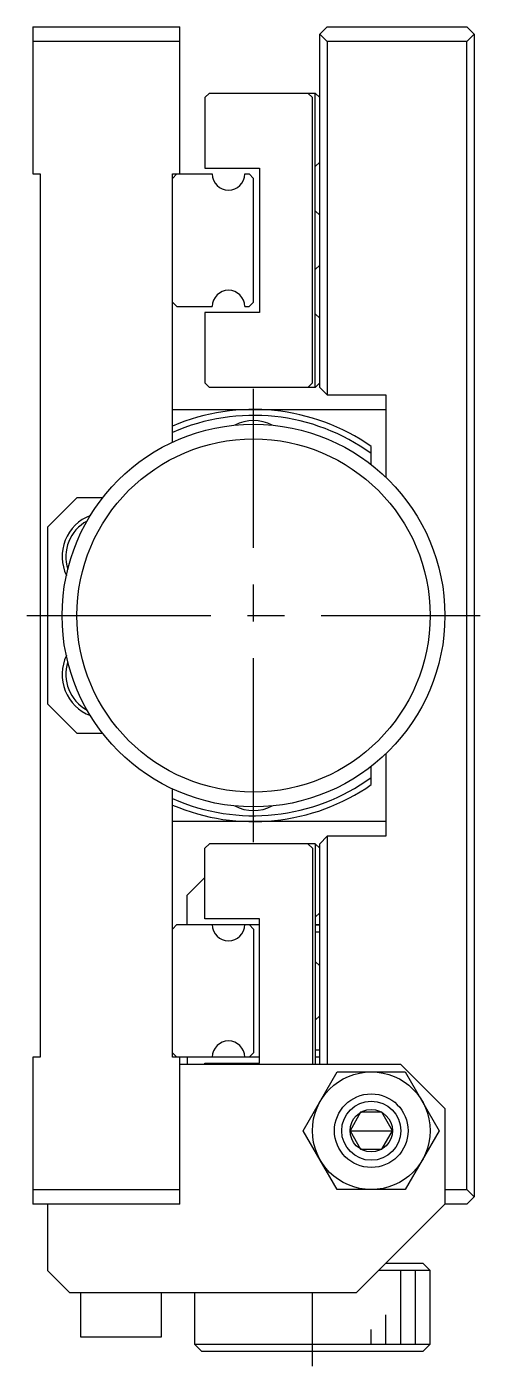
# Model space of a CAD drawing. Extents: x -481 to 381, y -21 to 358.
# Drawn here: x -381.1 to -350.3, y 148.9 to 239.9 of the extents above; entities that cross this region are included whole.
import ezdxf

# ---------------------------------------------------------------- set-up
doc = ezdxf.new("R2010")
doc.units = 0
doc.header["$LTSCALE"] = 10
doc.linetypes.add('CENTER', pattern=[2, 1.25, -0.25, 0.25, -0.25])
doc.layers.get('0').update_dxf_attribs({"linetype": 'CONTINUOUS'})
doc.layers.add('CENTER', color=1, linetype='CENTER')

msp = doc.modelspace()

# ---------------------------------------------------------------- linework, layer by layer
at = {"color": 7, "linetype": 'CONTINUOUS'}
for p, q in [((-380.698573, 239.868076), (-370.698573, 239.868076)), ((-380.698573, 239.868076), (-380.698573, 229.868076)), ((-370.698573, 229.868076), (-370.698573, 239.868076)), ((-360.698573, 239.868076), (-361.198573, 239.368076)), ((-361.198573, 215.368076), (-361.198573, 239.368076)), ((-361.198573, 239.368076), (-360.698573, 238.868076)), ((-360.698573, 239.868076), (-351.198573, 239.868076)), ((-350.698573, 239.368076), (-351.198573, 239.868076)), ((-351.198573, 238.868076), (-350.698573, 239.368076)), ((-350.698573, 239.368076), (-350.698573, 160.368076)), ((-370.698573, 238.868076), (-380.698573, 238.868076)), ((-360.698573, 238.868076), (-360.698573, 214.868076)), ((-351.198573, 238.868076), (-360.698573, 238.868076)), ((-351.198573, 160.868076), (-351.198573, 238.868076)), ((-368.698573, 235.368076), (-368.998573, 235.068076)), ((-368.998573, 235.068076), (-368.998573, 230.268076)), ((-368.698573, 235.368076), (-361.498573, 235.368076)), ((-361.698573, 235.068076), (-361.998573, 235.368076)), ((-361.698573, 215.668076), (-361.698573, 235.068076)), ((-361.498573, 235.368076), (-361.198573, 235.068076)), ((-361.498573, 215.368076), (-361.498573, 235.368076)), ((-368.998573, 230.268076), (-365.298573, 230.268076)), ((-365.298573, 230.268076), (-365.298573, 220.468076)), ((-361.498573, 230.368076), (-361.198573, 230.668076)), ((-380.698573, 229.868076), (-380.198573, 229.868076)), ((-380.198573, 229.868076), (-380.198573, 169.868076)), ((-370.898573, 229.868076), (-371.198573, 229.568076)), ((-371.198573, 211.647295), (-371.198573, 229.868076)), ((-371.198573, 229.868076), (-368.498573, 229.868076)), ((-366.298573, 229.868076), (-365.998573, 229.868076)), ((-365.698573, 229.568076), (-365.998573, 229.868076)), ((-365.698573, 221.168076), (-365.698573, 229.568076)), ((-361.198573, 227.068076), (-361.498573, 227.368076)), ((-361.498573, 223.368076), (-361.198573, 223.668076)), ((-371.198573, 221.168076), (-370.898573, 220.868076)), ((-365.998573, 220.868076), (-365.698573, 221.168076)), ((-370.898573, 220.868076), (-368.498573, 220.868076)), ((-365.298573, 220.468076), (-368.998573, 220.468076)), ((-368.998573, 220.468076), (-368.998573, 215.668076)), ((-366.298573, 220.868076), (-365.998573, 220.868076)), ((-361.198573, 220.068076), (-361.498573, 220.368076)), ((-368.998573, 215.668076), (-368.698573, 215.368076)), ((-361.498573, 215.368076), (-368.698573, 215.368076)), ((-361.998573, 215.368076), (-361.698573, 215.668076)), ((-361.198573, 215.668076), (-361.498573, 215.368076)), ((-360.698573, 214.868076), (-361.198573, 215.368076)), ((-360.698573, 214.868076), (-356.698573, 214.868076)), ((-356.698573, 214.868076), (-356.698573, 209.248908)), ((-371.198573, 213.868076), (-356.698573, 213.868076)), ((-357.698573, 210.115027), (-357.698573, 211.357202)), ((-379.698573, 205.868076), (-377.698573, 207.868076)), ((-375.945523, 207.868076), (-377.698573, 207.868076)), ((-379.698573, 205.868076), (-379.698573, 193.868076)), ((-377.698573, 191.868076), (-379.698573, 193.868076)), ((-377.698573, 191.868076), (-375.945523, 191.868076)), ((-356.698573, 190.487245), (-356.698573, 184.868076)), ((-357.698573, 188.378951), (-357.698573, 189.621126)), ((-371.198573, 169.868076), (-371.198573, 188.088857)), ((-356.698573, 185.868076), (-371.198573, 185.868076)), ((-361.198573, 184.368076), (-360.698573, 184.868076)), ((-360.698573, 184.868076), (-360.698573, 169.368076)), ((-356.698573, 184.868076), (-360.698573, 184.868076)), ((-368.998573, 184.068076), (-368.698573, 184.368076)), ((-368.998573, 179.268076), (-368.998573, 184.068076)), ((-361.498573, 184.368076), (-368.698573, 184.368076)), ((-361.998573, 184.368076), (-361.698573, 184.068076)), ((-361.698573, 184.068076), (-361.698573, 169.368076)), ((-361.198573, 184.068076), (-361.498573, 184.368076)), ((-361.498573, 184.368076), (-361.498573, 169.368076)), ((-361.198573, 169.368076), (-361.198573, 184.368076)), ((-368.998573, 182.068076), (-370.198573, 180.868076)), ((-370.198573, 178.868076), (-370.198573, 180.868076)), ((-361.198573, 179.668076), (-361.498573, 179.368076)), ((-371.198573, 178.568076), (-370.898573, 178.868076)), ((-370.898573, 178.868076), (-365.298573, 178.868076)), ((-365.298573, 179.268076), (-368.998573, 179.268076)), ((-365.998573, 178.868076), (-365.698573, 178.568076)), ((-365.698573, 178.568076), (-365.698573, 170.168076)), ((-365.298573, 169.468076), (-365.298573, 179.268076)), ((-361.498573, 178.868076), (-361.198573, 178.868076)), ((-361.198573, 178.368076), (-361.498573, 178.368076)), ((-361.198427, 178.818809), (-361.498511, 178.839093)), ((-361.498364, 178.388199), (-361.198384, 178.368439)), ((-361.498573, 176.368076), (-361.198573, 176.068076)), ((-361.198573, 172.668076), (-361.498573, 172.368076)), ((-361.498573, 170.368076), (-361.198573, 170.368076)), ((-380.198573, 169.868076), (-380.698573, 169.868076)), ((-380.698573, 169.868076), (-380.698573, 159.868076)), ((-370.898573, 169.868076), (-371.198573, 170.168076)), ((-365.298573, 169.868076), (-371.198573, 169.868076)), ((-370.698573, 159.868076), (-370.698573, 169.868076)), ((-355.698573, 169.368076), (-370.698573, 169.368076)), ((-370.198573, 169.868076), (-370.198573, 169.368076)), ((-368.998573, 169.368076), (-368.998573, 169.468076)), ((-368.998573, 169.468076), (-365.298573, 169.468076)), ((-365.698573, 170.168076), (-365.998573, 169.868076)), ((-361.198573, 169.868076), (-361.498573, 169.868076)), ((-352.698573, 166.368076), (-355.698573, 169.368076)), ((-362.317374, 164.868076), (-360.007974, 168.868076)), ((-360.007974, 168.868076), (-355.389171, 168.868076)), ((-355.389171, 168.868076), (-353.079771, 164.868076)), ((-358.42026, 166.118076), (-359.141948, 164.868076)), ((-356.976885, 166.118076), (-358.42026, 166.118076)), ((-356.255197, 164.868076), (-356.976885, 166.118076)), ((-352.698573, 166.368076), (-352.698573, 159.868076)), ((-360.007973, 160.868076), (-362.317375, 164.868076)), ((-359.141948, 164.868076), (-356.255197, 164.868076)), ((-359.141948, 164.868076), (-358.42026, 163.618076)), ((-356.976885, 163.618076), (-356.255197, 164.868076)), ((-353.07977, 164.868076), (-355.389172, 160.868076)), ((-358.42026, 163.618076), (-356.976885, 163.618076)), ((-380.698573, 160.868076), (-370.698573, 160.868076)), ((-355.389171, 160.868076), (-360.007974, 160.868076)), ((-352.698573, 160.868076), (-351.198573, 160.868076)), ((-350.698573, 160.368076), (-351.198573, 160.868076)), ((-351.198573, 159.868076), (-350.698573, 160.368076)), ((-370.698573, 159.868076), (-380.698573, 159.868076)), ((-379.698573, 159.868076), (-379.698573, 155.368076)), ((-358.698573, 153.868076), (-352.698573, 159.868076)), ((-351.198573, 159.868076), (-352.698573, 159.868076)), ((-356.698573, 155.868076), (-354.198573, 155.868076)), ((-353.698573, 155.368076), (-354.198573, 155.868076)), ((-379.698573, 155.368076), (-378.198573, 153.868076)), ((-353.698573, 155.368076), (-357.198573, 155.368076)), ((-353.698573, 150.368076), (-353.698573, 155.368076)), ((-378.198573, 153.868076), (-358.698573, 153.868076)), ((-377.448573, 153.868076), (-377.448573, 150.868076)), ((-371.948573, 150.868076), (-371.948573, 153.868076)), ((-369.698573, 153.868076), (-369.698573, 150.368076)), ((-377.448573, 150.868076), (-371.948573, 150.868076)), ((-369.698573, 150.368076), (-353.698573, 150.368076)), ((-369.698573, 150.368076), (-369.198573, 149.868076)), ((-354.198573, 149.868076), (-353.698573, 150.368076)), ((-354.198573, 149.868076), (-369.198573, 149.868076))]:
    msp.add_line(p, q, dxfattribs=at)
at = {"color": 3, "linetype": 'CONTINUOUS'}
for p, q in [((-355.698573, 150.368076), (-355.698573, 155.368076)), ((-354.698573, 150.368076), (-354.698573, 155.368076)), ((-356.698573, 150.368076), (-356.698573, 152.368076)), ((-357.698573, 150.368076), (-357.698573, 151.368076))]:
    msp.add_line(p, q, dxfattribs=at)
at = {"color": 7, "linetype": 'CONTINUOUS'}
for centre, radius in [((-365.698573, 199.868076), 13), ((-365.698573, 199.868076), 12), ((-357.698573, 164.868076), 4), ((-357.698573, 164.868076), 2.5), ((-357.698573, 164.868076), 2.0095), ((-357.698573, 164.868076), 1.443376)]:
    msp.add_circle(centre, radius, dxfattribs=at)
for centre, radius, start, end in [((-367.398573, 229.868076), 1.1, 180, 0), ((-367.398573, 220.868076), 1.1, 0, 180), ((-365.698573, 199.868076), 14, 55.150095, 113.132396), ((-365.698573, 199.868076), 13.6, 53.968121, 113.854271), ((-365.698573, 210.368076), 2.75, 62.4198, 117.580199), ((-375.698573, 203.868076), 3, 111.111268, 205.285913), ((-375.698573, 203.868076), 2.75, 118.288163, 198.109018), ((-375.698573, 195.868076), 3, 154.714087, 248.888732), ((-375.698573, 195.868076), 2.75, 161.890982, 241.711837), ((-365.698573, 199.868076), 13.6, 246.145729, 306.031879), ((-365.698573, 199.868076), 14, 246.867604, 304.849905), ((-365.698573, 189.368076), 2.75, 242.419801, 297.5802), ((-367.398573, 178.868076), 1.1, 180, 0), ((-367.398573, 169.868076), 1.1, 0, 180)]:
    msp.add_arc(centre, radius, start, end, dxfattribs=at)
at = {"layer": 'CENTER', "color": 1, "linetype": 'CENTER'}
for p, q in [((-365.698573, 184.468076), (-365.698573, 215.268076)), ((-381.098573, 199.868076), (-350.298573, 199.868076)), ((-361.698573, 148.868076), (-361.698573, 153.868076))]:
    msp.add_line(p, q, dxfattribs=at)

doc.saveas('drawing.dxf')
